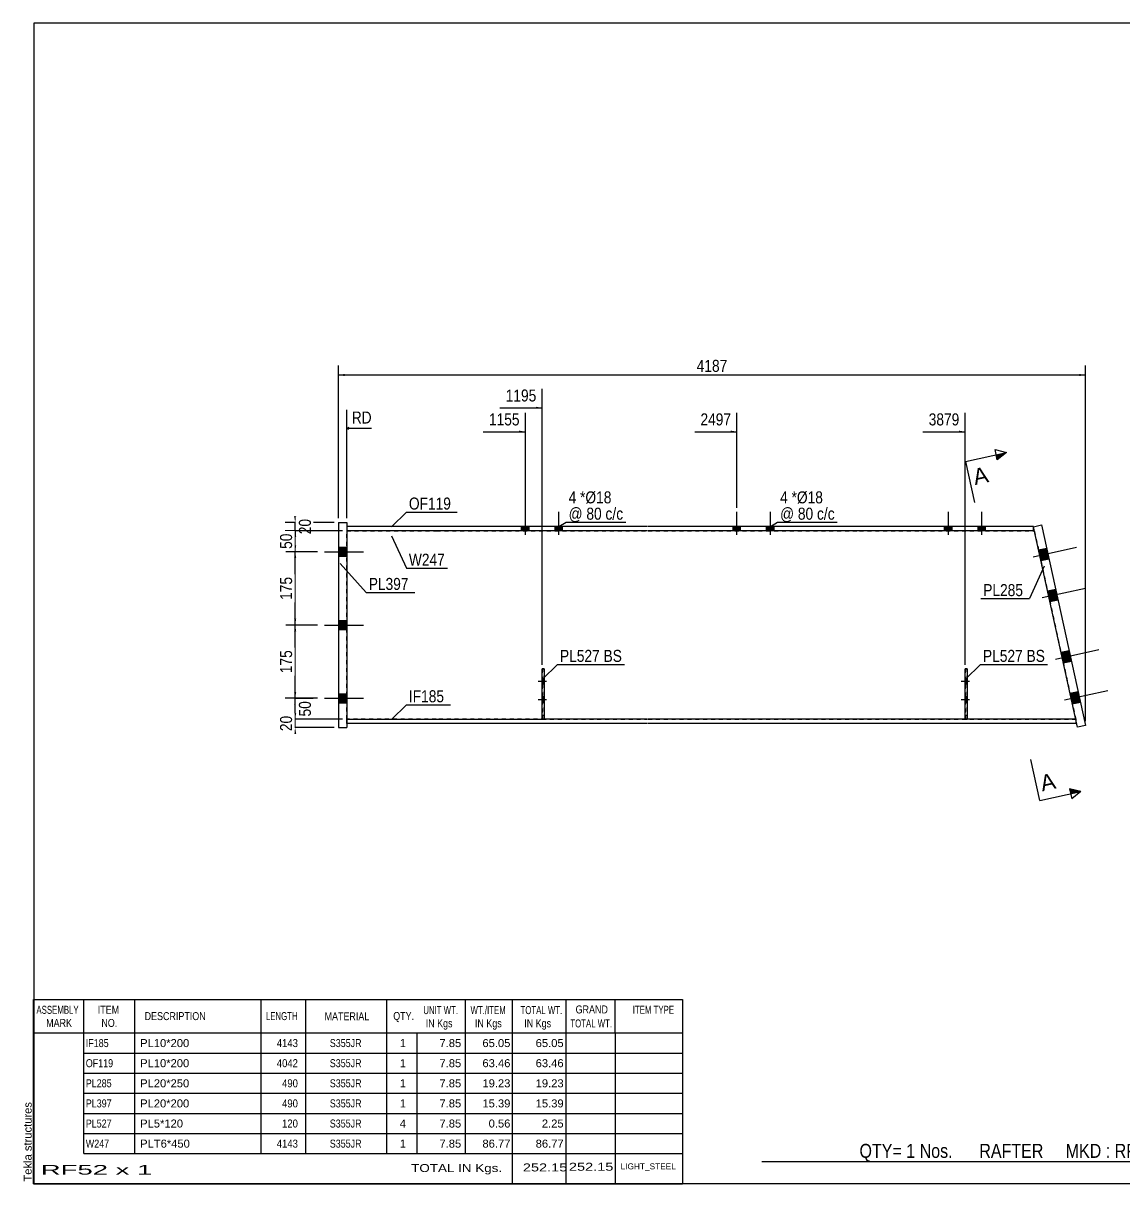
# Model space of a CAD drawing. Header units: millimetres. Extents: x 2 to 405, y 5 to 282.
# Drawn here: x 2.5 to 265.5, y 5 to 282 of the extents above; entities that cross this region are included whole.
import ezdxf

# ---------------------------------------------------------------- set-up
doc = ezdxf.new("R2010")
doc.units = ezdxf.units.MM
doc.linetypes.add('DXK_LINE_DOT1', pattern=[1.8814, 0.9407, -0.9407])
doc.linetypes.add('DXK_LINE_DOT2', pattern=[3.9198, 1.9599, -1.9599])
doc.styles.add('Arial', font='ARIAL.TTF', dxfattribs={"height": 0.2})
doc.styles.add('Arial Narrow', font='ARIALN.TTF', dxfattribs={"height": 0.2})

# ---------------------------------------------------------------- blocks, each defined once
blk = doc.blocks.new('Unknown-627311390-3094')
at = {"color": 5, "linetype": 'Continuous'}
for p, q in [((405, 282), (5, 282)), ((5, 282), (5, 5)), ((405, 5), (405, 282)), ((5, 5), (405, 5))]:
    blk.add_line(p, q, dxfattribs=at)
at = {"color": 174, "linetype": 'Continuous', "style": 'Arial'}
blk.add_text('Tekla structures', height=1.9102, rotation=90, dxfattribs=at).set_placement((4.5, 5.5))
blk = doc.blocks.new('Bolt-627311390-3480 - 2441')
at = {"linetype": 'Continuous'}
for points in [[(126.89, 124.27), (126.89, 125.67), (126.39, 125.67), (126.39, 124.27)], [(126.89, 119.85), (126.89, 121.25), (126.39, 121.25), (126.39, 119.85)]]:
    blk.add_hatch(color=3, dxfattribs=at).paths.add_polyline_path(points)
at = {"color": 3, "linetype": 'Continuous'}
for p, q in [((125.59, 124.97), (126.89, 124.97)), ((126.39, 125.67), (126.89, 125.67)), ((126.39, 124.27), (126.89, 124.27)), ((125.59, 120.55), (126.89, 120.55)), ((126.39, 121.25), (126.89, 121.25)), ((126.39, 119.85), (126.89, 119.85))]:
    blk.add_line(p, q, dxfattribs=at)
blk = doc.blocks.new('Part-627311390-2465 - 2441')
at = {"color": 7, "linetype": 'DXK_LINE_DOT1'}
for p, q in [((79.75, 115.85), (79.75, 160.85)), ((79.75, 160.85), (101.09, 160.85)), ((101.19, 160.85), (151.59, 160.85)), ((151.69, 160.85), (202.09, 160.85)), ((202.19, 160.85), (243.7, 160.85)), ((243.91, 160.85), (253.79, 115.85)), ((101.09, 115.85), (79.75, 115.85)), ((151.59, 115.85), (101.19, 115.85)), ((202.09, 115.85), (151.69, 115.85)), ((253.79, 115.85), (202.19, 115.85))]:
    blk.add_line(p, q, dxfattribs=at)
at = {"color": 2, "linetype": 'Continuous'}
blk.add_line((243.7, 160.85), (243.91, 160.85), dxfattribs=at)
blk = doc.blocks.new('Part-627311390-2457 - 2441')
at = {"color": 2, "linetype": 'Continuous'}
for p, q in [((79.75, 161.85), (79.75, 160.85)), ((101.09, 161.85), (79.75, 161.85)), ((101.09, 160.85), (79.75, 160.85)), ((151.59, 161.85), (101.19, 161.85)), ((151.59, 160.85), (101.19, 160.85)), ((202.09, 161.85), (151.69, 161.85)), ((202.09, 160.85), (151.69, 160.85)), ((243.7, 161.85), (202.19, 161.85)), ((243.7, 160.85), (202.19, 160.85)), ((243.7, 160.85), (243.7, 161.85))]:
    blk.add_line(p, q, dxfattribs=at)
blk = doc.blocks.new('Part-627311390-2458 - 2441')
at = {"color": 2, "linetype": 'Continuous'}
for p, q in [((79.75, 114.85), (79.75, 115.85)), ((79.75, 115.85), (101.09, 115.85)), ((101.09, 114.85), (79.75, 114.85)), ((101.19, 115.85), (126.39, 115.85)), ((151.59, 114.85), (101.19, 114.85)), ((151.59, 115.85), (126.89, 115.85)), ((202.09, 115.85), (151.69, 115.85)), ((202.09, 114.85), (151.69, 114.85)), ((227.39, 115.85), (202.19, 115.85)), ((253.79, 114.84), (202.19, 114.85)), ((253.79, 115.84), (227.89, 115.85)), ((253.79, 115.84), (253.79, 114.84))]:
    blk.add_line(p, q, dxfattribs=at)
at = {"color": 7, "linetype": 'DXK_LINE_DOT1'}
for p, q in [((126.39, 115.85), (151.59, 115.85)), ((151.69, 115.85), (202.09, 115.85)), ((202.19, 115.85), (253.79, 115.84))]:
    blk.add_line(p, q, dxfattribs=at)
blk = doc.blocks.new('Part-627311390-2459 - 2441')
at = {"color": 2, "linetype": 'Continuous'}
for p, q in [((243.7, 161.82), (245.65, 162.25)), ((254.2, 113.96), (243.7, 161.82)), ((245.65, 162.25), (256.15, 114.39)), ((256.15, 114.39), (254.2, 113.96))]:
    blk.add_line(p, q, dxfattribs=at)
blk = doc.blocks.new('Part-627311390-2462 - 2441')
at = {"color": 2, "linetype": 'Continuous'}
for p, q in [((77.75, 162.85), (79.75, 162.85)), ((77.75, 162.85), (77.75, 113.85)), ((79.75, 162.85), (79.75, 113.85)), ((77.75, 113.85), (79.75, 113.85))]:
    blk.add_line(p, q, dxfattribs=at)
blk = doc.blocks.new('Bolt-627311390-2469 - 2441')
at = {"linetype": 'Continuous'}
for points in [[(244.92, 156.26), (245.48, 153.72), (247.43, 154.15), (246.87, 156.68)], [(244.92, 156.26), (245.48, 153.72), (247.43, 154.15), (246.87, 156.68)], [(247.06, 146.49), (247.62, 143.95), (249.57, 144.38), (249.02, 146.92)], [(247.06, 146.49), (247.62, 143.95), (249.57, 144.38), (249.02, 146.92)], [(250.28, 131.84), (250.84, 129.3), (252.79, 129.73), (252.23, 132.27)], [(250.28, 131.84), (250.84, 129.3), (252.79, 129.73), (252.23, 132.27)], [(252.42, 122.07), (252.98, 119.53), (254.93, 119.96), (254.38, 122.5)], [(252.42, 122.07), (252.98, 119.53), (254.93, 119.96), (254.38, 122.5)]]:
    blk.add_hatch(color=3, dxfattribs=at).paths.add_polyline_path(points)
at = {"color": 3, "linetype": 'Continuous'}
for p, q in [((243.64, 154.65), (253.99, 156.92)), ((243.64, 154.65), (253.99, 156.92)), ((244.92, 156.26), (246.87, 156.68)), ((244.92, 156.26), (246.87, 156.68)), ((245.48, 153.72), (247.43, 154.15)), ((245.48, 153.72), (247.43, 154.15)), ((245.79, 144.88), (256.13, 147.15)), ((245.79, 144.88), (256.13, 147.15)), ((247.06, 146.49), (249.02, 146.92)), ((247.06, 146.49), (249.02, 146.92)), ((247.62, 143.95), (249.57, 144.38)), ((247.62, 143.95), (249.57, 144.38)), ((249, 130.23), (259.35, 132.5)), ((249, 130.23), (259.35, 132.5)), ((250.28, 131.84), (252.23, 132.27)), ((250.28, 131.84), (252.23, 132.27)), ((250.84, 129.3), (252.79, 129.73)), ((250.84, 129.3), (252.79, 129.73)), ((251.15, 120.46), (261.49, 122.73)), ((251.15, 120.46), (261.49, 122.73)), ((252.42, 122.07), (254.38, 122.5)), ((252.42, 122.07), (254.38, 122.5)), ((252.98, 119.53), (254.93, 119.96)), ((252.98, 119.53), (254.93, 119.96))]:
    blk.add_line(p, q, dxfattribs=at)
blk = doc.blocks.new('Bolt-627311390-2472 - 2441')
at = {"linetype": 'Continuous'}
for points in [[(77.75, 156.95), (77.75, 154.75), (79.75, 154.75), (79.75, 156.95)], [(77.75, 156.95), (77.75, 154.75), (79.75, 154.75), (79.75, 156.95)], [(77.75, 139.45), (77.75, 137.25), (79.75, 137.25), (79.75, 139.45)], [(77.75, 139.45), (77.75, 137.25), (79.75, 137.25), (79.75, 139.45)], [(77.75, 121.95), (77.75, 119.75), (79.75, 119.75), (79.75, 121.95)], [(77.75, 121.95), (77.75, 119.75), (79.75, 119.75), (79.75, 121.95)]]:
    blk.add_hatch(color=3, dxfattribs=at).paths.add_polyline_path(points)
at = {"color": 3, "linetype": 'Continuous'}
for p, q in [((74.41, 155.85), (83.75, 155.85)), ((74.41, 155.85), (83.75, 155.85)), ((77.75, 156.95), (79.75, 156.95)), ((77.75, 156.95), (79.75, 156.95)), ((77.75, 154.75), (79.75, 154.75)), ((77.75, 154.75), (79.75, 154.75)), ((77.75, 139.45), (79.75, 139.45)), ((77.75, 139.45), (79.75, 139.45)), ((74.41, 138.35), (83.75, 138.35)), ((74.41, 138.35), (83.75, 138.35)), ((77.75, 137.25), (79.75, 137.25)), ((77.75, 137.25), (79.75, 137.25)), ((77.75, 121.95), (79.75, 121.95)), ((77.75, 121.95), (79.75, 121.95)), ((74.41, 120.85), (83.75, 120.85)), ((74.41, 120.85), (83.75, 120.85)), ((77.75, 119.75), (79.75, 119.75)), ((77.75, 119.75), (79.75, 119.75))]:
    blk.add_line(p, q, dxfattribs=at)
blk = doc.blocks.new('Part-627311390-3475 - 2441')
at = {"color": 7, "linetype": 'DXK_LINE_DOT1'}
for p, q in [((126.39, 127.85), (126.39, 115.85)), ((126.89, 127.85), (126.39, 127.85)), ((126.89, 115.85), (126.89, 127.85)), ((126.39, 116.85), (126.89, 116.85)), ((126.39, 115.85), (126.89, 115.85))]:
    blk.add_line(p, q, dxfattribs=at)
blk = doc.blocks.new('Part-627311390-3476 - 2441')
at = {"color": 2, "linetype": 'Continuous'}
for p, q in [((126.39, 115.85), (126.39, 127.85)), ((126.39, 127.85), (126.89, 127.85)), ((126.89, 127.85), (126.89, 115.85)), ((126.89, 115.85), (126.39, 115.85))]:
    blk.add_line(p, q, dxfattribs=at)
blk = doc.blocks.new('Part-627311390-3477 - 2441')
at = {"color": 7, "linetype": 'DXK_LINE_DOT1'}
for p, q in [((227.39, 127.85), (227.39, 115.85)), ((227.89, 127.85), (227.39, 127.85)), ((227.89, 115.85), (227.89, 127.85)), ((227.39, 116.85), (227.89, 116.85)), ((227.39, 115.85), (227.89, 115.85))]:
    blk.add_line(p, q, dxfattribs=at)
blk = doc.blocks.new('Part-627311390-3478 - 2441')
at = {"color": 2, "linetype": 'Continuous'}
for p, q in [((227.39, 115.85), (227.39, 127.85)), ((227.39, 127.85), (227.89, 127.85)), ((227.89, 127.85), (227.89, 115.85)), ((227.89, 115.85), (227.39, 115.85))]:
    blk.add_line(p, q, dxfattribs=at)
blk = doc.blocks.new('Bolt-627311390-3479 - 2441')
at = {"color": 3, "linetype": 'DXK_LINE_DOT2'}
for p, q in [((125.44, 124.97), (128.74, 124.97)), ((126.39, 125.67), (126.89, 125.67)), ((126.39, 124.27), (126.89, 124.27)), ((125.44, 120.55), (128.74, 120.55)), ((126.39, 121.25), (126.89, 121.25)), ((126.39, 119.85), (126.89, 119.85))]:
    blk.add_line(p, q, dxfattribs=at)
blk = doc.blocks.new('Bolt-627311390-3481 - 2441')
at = {"color": 3, "linetype": 'DXK_LINE_DOT2'}
for p, q in [((226.44, 124.97), (229.74, 124.97)), ((227.39, 125.67), (227.89, 125.67)), ((227.39, 124.27), (227.89, 124.27)), ((226.44, 120.55), (229.74, 120.55)), ((227.39, 121.25), (227.89, 121.25)), ((227.39, 119.85), (227.89, 119.85))]:
    blk.add_line(p, q, dxfattribs=at)
blk = doc.blocks.new('Bolt-627311390-3482 - 2441')
at = {"linetype": 'Continuous'}
for points in [[(227.89, 124.27), (227.89, 125.67), (227.39, 125.67), (227.39, 124.27)], [(227.89, 119.85), (227.89, 121.25), (227.39, 121.25), (227.39, 119.85)]]:
    blk.add_hatch(color=3, dxfattribs=at).paths.add_polyline_path(points)
at = {"color": 3, "linetype": 'Continuous'}
for p, q in [((226.59, 124.97), (227.89, 124.97)), ((227.39, 125.67), (227.89, 125.67)), ((227.39, 124.27), (227.89, 124.27)), ((226.59, 120.55), (227.89, 120.55)), ((227.39, 121.25), (227.89, 121.25)), ((227.39, 119.85), (227.89, 119.85))]:
    blk.add_line(p, q, dxfattribs=at)
blk = doc.blocks.new('Bolt-627311390-4157 - 2441')
at = {"linetype": 'Continuous'}
for points in [[(121.49, 160.85), (123.29, 160.85), (123.29, 161.85), (121.49, 161.85)], [(121.49, 160.85), (123.29, 160.85), (123.29, 161.85), (121.49, 161.85)], [(129.49, 160.85), (131.29, 160.85), (131.29, 161.85), (129.49, 161.85)], [(129.49, 160.85), (131.29, 160.85), (131.29, 161.85), (129.49, 161.85)]]:
    blk.add_hatch(color=3, dxfattribs=at).paths.add_polyline_path(points)
at = {"color": 3, "linetype": 'Continuous'}
for p, q in [((122.39, 159.85), (122.39, 165.35)), ((122.39, 159.85), (122.39, 165.35)), ((130.39, 159.85), (130.39, 165.35)), ((130.39, 159.85), (130.39, 165.35)), ((121.49, 160.85), (121.49, 161.85)), ((121.49, 160.85), (121.49, 161.85)), ((123.29, 160.85), (123.29, 161.85)), ((123.29, 160.85), (123.29, 161.85)), ((129.49, 160.85), (129.49, 161.85)), ((129.49, 160.85), (129.49, 161.85)), ((131.29, 160.85), (131.29, 161.85)), ((131.29, 160.85), (131.29, 161.85))]:
    blk.add_line(p, q, dxfattribs=at)
blk = doc.blocks.new('Bolt-627311390-4158 - 2441')
at = {"linetype": 'Continuous'}
for points in [[(171.99, 160.85), (173.79, 160.85), (173.79, 161.85), (171.99, 161.85)], [(171.99, 160.85), (173.79, 160.85), (173.79, 161.85), (171.99, 161.85)], [(179.99, 160.85), (181.79, 160.85), (181.79, 161.85), (179.99, 161.85)], [(179.99, 160.85), (181.79, 160.85), (181.79, 161.85), (179.99, 161.85)]]:
    blk.add_hatch(color=3, dxfattribs=at).paths.add_polyline_path(points)
at = {"color": 3, "linetype": 'Continuous'}
for p, q in [((172.89, 159.85), (172.89, 165.35)), ((172.89, 159.85), (172.89, 165.35)), ((180.89, 159.85), (180.89, 165.35)), ((180.89, 159.85), (180.89, 165.35)), ((171.99, 160.85), (171.99, 161.85)), ((171.99, 160.85), (171.99, 161.85)), ((173.79, 160.85), (173.79, 161.85)), ((173.79, 160.85), (173.79, 161.85)), ((179.99, 160.85), (179.99, 161.85)), ((179.99, 160.85), (179.99, 161.85)), ((181.79, 160.85), (181.79, 161.85)), ((181.79, 160.85), (181.79, 161.85))]:
    blk.add_line(p, q, dxfattribs=at)
blk = doc.blocks.new('Bolt-627311390-4159 - 2441')
at = {"linetype": 'Continuous'}
for points in [[(222.49, 160.85), (224.29, 160.85), (224.29, 161.85), (222.49, 161.85)], [(222.49, 160.85), (224.29, 160.85), (224.29, 161.85), (222.49, 161.85)], [(230.49, 160.85), (232.29, 160.85), (232.29, 161.85), (230.49, 161.85)], [(230.49, 160.85), (232.29, 160.85), (232.29, 161.85), (230.49, 161.85)]]:
    blk.add_hatch(color=3, dxfattribs=at).paths.add_polyline_path(points)
at = {"color": 3, "linetype": 'Continuous'}
for p, q in [((223.39, 159.85), (223.39, 165.35)), ((223.39, 159.85), (223.39, 165.35)), ((231.39, 159.85), (231.39, 165.35)), ((231.39, 159.85), (231.39, 165.35)), ((222.49, 160.85), (222.49, 161.85)), ((222.49, 160.85), (222.49, 161.85)), ((224.29, 160.85), (224.29, 161.85)), ((224.29, 160.85), (224.29, 161.85)), ((230.49, 160.85), (230.49, 161.85)), ((230.49, 160.85), (230.49, 161.85)), ((232.29, 160.85), (232.29, 161.85)), ((232.29, 160.85), (232.29, 161.85))]:
    blk.add_line(p, q, dxfattribs=at)
blk = doc.blocks.new('StraightDimension-627311390-5187 - 2441')
at = {"linetype": 'Continuous'}
blk.add_hatch(color=7, dxfattribs=at).paths.add_polyline_path([(225.89, 184.75), (227.39, 184.5), (225.89, 184.25)])
at = {"color": 7, "linetype": 'Continuous'}
for p, q in [((227.39, 128.85), (227.39, 189)), ((217.33, 184.5), (227.39, 184.5))]:
    blk.add_line(p, q, dxfattribs=at)
at = {"color": 0}
blk.add_wipeout([(226.62, 185.4), (226.62, 189.6), (218.1, 189.6), (218.1, 185.4)], dxfattribs=at)
at = {"color": 3, "style": 'Arial Narrow'}
blk.add_text('3879', height=2.863, dxfattribs=at).set_placement((218.7, 186))
blk = doc.blocks.new('StraightDimension-627311390-3428 - 2441')
at = {"linetype": 'Continuous'}
for points in [[(67.68, 164.35), (67.43, 162.85), (67.18, 164.35)], [(67.18, 159.35), (67.43, 160.85), (67.68, 159.35)]]:
    blk.add_hatch(color=7, dxfattribs=at).paths.add_polyline_path(points)
at = {"color": 7, "linetype": 'Continuous'}
for p, q in [((76.75, 162.85), (65.03, 162.85)), ((78.75, 160.85), (65.03, 160.85)), ((67.43, 160.85), (67.43, 162.85))]:
    blk.add_line(p, q, dxfattribs=at)
at = {"color": 0}
blk.add_wipeout([(71.78, 164.27), (67.58, 164.27), (67.58, 159.42), (71.78, 159.42)], dxfattribs=at)
at = {"color": 3, "style": 'Arial Narrow'}
blk.add_text('20', height=2.863, rotation=90.0002, dxfattribs=at).set_placement((71.18, 160.02))
blk = doc.blocks.new('StraightDimension-627311390-3429 - 2441')
at = {"linetype": 'Continuous'}
for points in [[(67.18, 159.35), (67.43, 160.85), (67.68, 159.35)], [(67.68, 157.35), (67.43, 155.85), (67.18, 157.35)]]:
    blk.add_hatch(color=7, dxfattribs=at).paths.add_polyline_path(points)
at = {"color": 7, "linetype": 'Continuous'}
for p, q in [((78.75, 160.85), (65.18, 160.85)), ((67.43, 155.85), (67.43, 160.85)), ((72.75, 155.85), (65.18, 155.85))]:
    blk.add_line(p, q, dxfattribs=at)
at = {"color": 0}
blk.add_wipeout([(67.28, 160.77), (63.08, 160.77), (63.08, 155.92), (67.28, 155.92)], dxfattribs=at)
at = {"color": 3, "style": 'Arial Narrow'}
blk.add_text('50', height=2.863, rotation=90.0002, dxfattribs=at).set_placement((66.68, 156.52))
blk = doc.blocks.new('StraightDimension-627311390-3432 - 2441')
at = {"linetype": 'Continuous'}
for points in [[(67.18, 119.35), (67.43, 120.85), (67.68, 119.35)], [(67.68, 117.35), (67.43, 115.85), (67.18, 117.35)]]:
    blk.add_hatch(color=7, dxfattribs=at).paths.add_polyline_path(points)
at = {"color": 7, "linetype": 'Continuous'}
for p, q in [((72.75, 120.85), (65.03, 120.85)), ((67.43, 115.85), (67.43, 120.85)), ((78.75, 115.85), (65.03, 115.85))]:
    blk.add_line(p, q, dxfattribs=at)
at = {"color": 0}
blk.add_wipeout([(71.78, 120.77), (67.58, 120.77), (67.58, 115.92), (71.78, 115.92)], dxfattribs=at)
at = {"color": 3, "style": 'Arial Narrow'}
blk.add_text('50', height=2.863, rotation=90.0002, dxfattribs=at).set_placement((71.18, 116.52))
blk = doc.blocks.new('StraightDimension-627311390-3433 - 2441')
at = {"linetype": 'Continuous'}
for points in [[(67.68, 117.35), (67.43, 115.85), (67.18, 117.35)], [(67.18, 112.35), (67.43, 113.85), (67.68, 112.35)]]:
    blk.add_hatch(color=7, dxfattribs=at).paths.add_polyline_path(points)
at = {"color": 7, "linetype": 'Continuous'}
for p, q in [((78.75, 115.85), (65.18, 115.85)), ((76.75, 113.85), (65.18, 113.85)), ((67.43, 113.85), (67.43, 115.85))]:
    blk.add_line(p, q, dxfattribs=at)
at = {"color": 0}
blk.add_wipeout([(67.28, 117.27), (63.08, 117.27), (63.08, 112.42), (67.28, 112.42)], dxfattribs=at)
at = {"color": 3, "style": 'Arial Narrow'}
blk.add_text('20', height=2.863, rotation=90.0002, dxfattribs=at).set_placement((66.68, 113.02))
blk = doc.blocks.new('StraightDimension-627311390-3630 - 2441')
at = {"linetype": 'Continuous'}
for points in [[(67.18, 136.85), (67.43, 138.35), (67.68, 136.85)], [(67.68, 122.35), (67.43, 120.85), (67.18, 122.35)]]:
    blk.add_hatch(color=7, dxfattribs=at).paths.add_polyline_path(points)
at = {"color": 7, "linetype": 'Continuous'}
for p, q in [((72.75, 138.35), (65.18, 138.35)), ((67.43, 120.85), (67.43, 138.35)), ((72.75, 120.85), (65.18, 120.85))]:
    blk.add_line(p, q, dxfattribs=at)
at = {"color": 0}
blk.add_wipeout([(67.28, 132.94), (63.08, 132.94), (63.08, 126.25), (67.28, 126.25)], dxfattribs=at)
at = {"color": 3, "style": 'Arial Narrow'}
blk.add_text('175', height=2.863, rotation=90.0002, dxfattribs=at).set_placement((66.68, 126.85))
blk = doc.blocks.new('StraightDimension-627311390-3632 - 2441')
at = {"linetype": 'Continuous'}
for points in [[(67.18, 154.35), (67.43, 155.85), (67.68, 154.35)], [(67.68, 139.85), (67.43, 138.35), (67.18, 139.85)]]:
    blk.add_hatch(color=7, dxfattribs=at).paths.add_polyline_path(points)
at = {"color": 7, "linetype": 'Continuous'}
for p, q in [((72.75, 155.85), (65.18, 155.85)), ((67.43, 138.35), (67.43, 155.85)), ((72.75, 138.35), (65.18, 138.35))]:
    blk.add_line(p, q, dxfattribs=at)
at = {"color": 0}
blk.add_wipeout([(67.28, 150.44), (63.08, 150.44), (63.08, 143.75), (67.28, 143.75)], dxfattribs=at)
at = {"color": 3, "style": 'Arial Narrow'}
blk.add_text('175', height=2.863, rotation=90.0002, dxfattribs=at).set_placement((66.68, 144.35))
blk = doc.blocks.new('StraightDimension-627311390-4761 - 2441')
at = {"linetype": 'Continuous'}
for points in [[(79.25, 197.78), (77.75, 198.03), (79.25, 198.28)], [(254.65, 198.28), (256.15, 198.03), (254.65, 197.78)]]:
    blk.add_hatch(color=7, dxfattribs=at).paths.add_polyline_path(points)
at = {"color": 7, "linetype": 'Continuous'}
for p, q in [((77.75, 163.85), (77.75, 200.28)), ((256.15, 115.39), (256.15, 200.28)), ((77.75, 198.03), (256.15, 198.03))]:
    blk.add_line(p, q, dxfattribs=at)
at = {"color": 0}
blk.add_wipeout([(171.21, 198.18), (171.21, 202.38), (162.7, 202.38), (162.7, 198.18)], dxfattribs=at)
at = {"color": 3, "style": 'Arial Narrow'}
blk.add_text('4187', height=2.863, dxfattribs=at).set_placement((163.3, 198.78))
blk = doc.blocks.new('StraightDimension-627311390-5188 - 2441')
at = {"linetype": 'Continuous'}
blk.add_hatch(color=7, dxfattribs=at).paths.add_polyline_path([(171.39, 184.75), (172.89, 184.5), (171.39, 184.25)])
at = {"color": 7, "linetype": 'Continuous'}
for p, q in [((172.89, 166.35), (172.89, 189)), ((162.83, 184.5), (172.89, 184.5))]:
    blk.add_line(p, q, dxfattribs=at)
at = {"color": 0}
blk.add_wipeout([(172.12, 185.4), (172.12, 189.6), (163.6, 189.6), (163.6, 185.4)], dxfattribs=at)
at = {"color": 3, "style": 'Arial Narrow'}
blk.add_text('2497', height=2.863, dxfattribs=at).set_placement((164.2, 186))
blk = doc.blocks.new('StraightDimension-627311390-5189 - 2441')
at = {"linetype": 'Continuous'}
blk.add_hatch(color=7, dxfattribs=at).paths.add_polyline_path([(124.89, 190.45), (126.39, 190.2), (124.89, 189.95)])
at = {"color": 7, "linetype": 'Continuous'}
for p, q in [((126.39, 128.85), (126.39, 194.7)), ((116.33, 190.2), (126.39, 190.2))]:
    blk.add_line(p, q, dxfattribs=at)
at = {"color": 0}
blk.add_wipeout([(125.62, 191.1), (125.62, 195.3), (117.1, 195.3), (117.1, 191.1)], dxfattribs=at)
at = {"color": 3, "style": 'Arial Narrow'}
blk.add_text('1195', height=2.863, dxfattribs=at).set_placement((117.7, 191.7))
blk = doc.blocks.new('StraightDimension-627311390-5190 - 2441')
at = {"linetype": 'Continuous'}
blk.add_hatch(color=7, dxfattribs=at).paths.add_polyline_path([(120.89, 184.75), (122.39, 184.5), (120.89, 184.25)])
at = {"color": 7, "linetype": 'Continuous'}
for p, q in [((122.39, 165.14), (122.39, 189)), ((112.33, 184.5), (122.39, 184.5))]:
    blk.add_line(p, q, dxfattribs=at)
at = {"color": 0, "linetype": 'Continuous'}
blk.add_wipeout([(86.28, 185.85), (86.28, 190.05), (80.34, 190.05), (80.34, 185.85)], dxfattribs=at)
at = {"color": 7, "linetype": 'Continuous'}
for p, q in [((79.75, 163.85), (79.75, 189.75)), ((80.25, 185.5), (79.75, 185.25)), ((80.25, 185), (79.75, 185.25)), ((85.68, 185.25), (79.75, 185.25))]:
    blk.add_line(p, q, dxfattribs=at)
at = {"color": 3, "linetype": 'Continuous', "style": 'Arial Narrow'}
blk.add_text('RD', height=2.863, dxfattribs=at).set_placement((80.94, 186.45))
at = {"color": 0}
blk.add_wipeout([(121.62, 185.4), (121.62, 189.6), (113.1, 189.6), (113.1, 185.4)], dxfattribs=at)
at = {"color": 3, "style": 'Arial Narrow'}
blk.add_text('1155', height=2.863, dxfattribs=at).set_placement((113.7, 186))
blk = doc.blocks.new('CBS_BOM-627311390-5254')
at = {"color": 7, "linetype": 'Continuous'}
for p, q in [((4.97, 40.97), (4.97, 48.97)), ((4.97, 48.97), (159.89, 48.97)), ((16.97, 40.97), (16.97, 48.97)), ((29.16, 40.97), (29.16, 48.97)), ((59.32, 40.97), (59.32, 48.97)), ((70, 40.97), (70, 48.97)), ((89.32, 40.97), (89.32, 48.97)), ((108.12, 40.97), (108.12, 48.97)), ((119.33, 40.97), (119.33, 48.97)), ((132.12, 40.97), (132.12, 48.97)), ((143.87, 40.97), (143.87, 48.97)), ((159.89, 48.96), (159.89, 40.98)), ((4.97, 40.97), (159.89, 40.97)), ((4.97, 36.17), (4.97, 40.97)), ((16.97, 36.17), (16.97, 40.97)), ((29.16, 36.17), (29.16, 40.97)), ((59.32, 36.17), (59.32, 40.97)), ((70, 36.17), (70, 40.97)), ((89.32, 36.17), (89.32, 40.97)), ((96.58, 36.17), (96.58, 40.97)), ((108.12, 36.17), (108.12, 40.97)), ((119.33, 36.17), (119.33, 40.97)), ((132.12, 36.17), (132.12, 40.97)), ((143.89, 36.17), (143.89, 40.97)), ((159.89, 40.96), (159.89, 36.17)), ((4.97, 31.37), (4.97, 36.17)), ((16.97, 36.17), (159.89, 36.17)), ((16.97, 31.37), (16.97, 36.17)), ((29.16, 31.37), (29.16, 36.17)), ((59.32, 31.37), (59.32, 36.17)), ((70, 31.37), (70, 36.17)), ((89.32, 31.37), (89.32, 36.17)), ((96.58, 31.37), (96.58, 36.17)), ((108.12, 31.37), (108.12, 36.17)), ((119.33, 31.37), (119.33, 36.17)), ((132.12, 31.37), (132.12, 36.17)), ((143.89, 31.37), (143.89, 36.17)), ((159.89, 36.16), (159.89, 31.37)), ((4.97, 26.57), (4.97, 31.37)), ((16.97, 31.37), (159.89, 31.37)), ((16.97, 26.57), (16.97, 31.37)), ((29.16, 26.57), (29.16, 31.37)), ((59.32, 26.57), (59.32, 31.37)), ((70, 26.57), (70, 31.37)), ((89.32, 26.57), (89.32, 31.37)), ((96.58, 26.57), (96.58, 31.37)), ((108.12, 26.57), (108.12, 31.37)), ((119.33, 26.57), (119.33, 31.37)), ((132.12, 26.57), (132.12, 31.37)), ((143.89, 26.57), (143.89, 31.37)), ((159.89, 31.36), (159.89, 26.57)), ((4.97, 21.77), (4.97, 26.57)), ((16.97, 26.57), (159.89, 26.57)), ((16.97, 21.77), (16.97, 26.57)), ((29.16, 21.77), (29.16, 26.57)), ((59.32, 21.77), (59.32, 26.57)), ((70, 21.77), (70, 26.57)), ((89.32, 21.77), (89.32, 26.57)), ((96.58, 21.77), (96.58, 26.57)), ((108.12, 21.77), (108.12, 26.57)), ((119.33, 21.77), (119.33, 26.57)), ((132.12, 21.77), (132.12, 26.57)), ((143.89, 21.77), (143.89, 26.57)), ((159.89, 26.56), (159.89, 21.77)), ((4.97, 16.97), (4.97, 21.77)), ((16.97, 21.77), (159.89, 21.77)), ((16.97, 16.97), (16.97, 21.77)), ((29.16, 16.97), (29.16, 21.77)), ((59.32, 16.97), (59.32, 21.77)), ((70, 16.97), (70, 21.77)), ((89.32, 16.97), (89.32, 21.77)), ((96.58, 16.97), (96.58, 21.77)), ((108.12, 16.97), (108.12, 21.77)), ((119.33, 16.97), (119.33, 21.77)), ((132.12, 16.97), (132.12, 21.77)), ((143.89, 16.97), (143.89, 21.77)), ((159.89, 21.76), (159.89, 16.97)), ((4.97, 12.17), (4.97, 16.97)), ((16.97, 16.97), (159.89, 16.97)), ((16.97, 12.17), (16.97, 16.97)), ((29.16, 12.17), (29.16, 16.97)), ((59.32, 12.17), (59.32, 16.97)), ((70, 12.17), (70, 16.97)), ((89.32, 12.17), (89.32, 16.97)), ((96.58, 12.17), (96.58, 16.97)), ((108.12, 12.17), (108.12, 16.97)), ((119.33, 12.17), (119.33, 16.97)), ((132.12, 12.17), (132.12, 16.97)), ((143.89, 12.17), (143.89, 16.97)), ((159.89, 16.96), (159.89, 12.17)), ((4.97, 4.97), (4.97, 12.15)), ((16.97, 12.17), (159.89, 12.17)), ((119.33, 4.97), (119.33, 12.15)), ((132.12, 4.97), (132.12, 12.15)), ((143.93, 4.97), (143.93, 12.15)), ((159.89, 12.17), (159.89, 4.97)), ((4.97, 4.97), (159.89, 4.97))]:
    blk.add_line(p, q, dxfattribs=at)
at = {"color": 3, "linetype": 'Continuous', "style": 'Arial'}
for s, height, width, p in [('ASSEMBLY', 1.91, 0.7, (5.65, 45.54)), ('ITEM', 1.91, 0.8, (20.3, 45.54)), ('UNIT WT.', 1.91, 0.7, (98.01, 45.47)), ('WT./ITEM', 1.91, 0.7, (109.3, 45.47)), ('TOTAL WT.', 1.91, 0.7, (121.24, 45.47)), ('GRAND', 1.91, 0.8, (134.39, 45.63)), ('ITEM TYPE', 1.91, 0.7, (148.03, 45.55)), ('NO.', 1.91, 0.8, (21.15, 42.41)), ('DESCRIPTION', 1.9102, 0.8, (31.48, 44.04)), ('LENGTH', 1.91, 0.7, (60.43, 44.04)), ('MATERIAL', 1.91, 0.8, (74.45, 43.99)), ('QTY.', 1.91, 0.8, (90.84, 44.07)), ('MARK', 1.91, 0.8, (7.97, 42.41)), ('IN Kgs', 1.91, 0.8, (98.59, 42.33)), ('IN Kgs', 1.91, 0.8, (110.34, 42.33)), ('IN Kgs', 1.91, 0.8, (122.13, 42.33)), ('TOTAL WT.', 1.91, 0.7, (133.13, 42.29))]:
    blk.add_text(s, height=height, dxfattribs=dict(at, width=width)).set_placement(p)
at = {"color": 7, "linetype": 'Continuous', "style": 'Arial'}
for s, width, p in [('IF185', 0.8, (17.43, 37.6)), ('4143', 0.85, (63.04, 37.6)), ('S355JR', 0.8, (75.69, 37.6)), ('OF119', 0.8, (17.43, 32.8)), ('4042', 0.85, (63.04, 32.8)), ('S355JR', 0.8, (75.69, 32.8)), ('PL285', 0.8, (17.43, 28)), ('490', 0.85, (64.3, 28)), ('S355JR', 0.8, (75.69, 28)), ('PL397', 0.8, (17.43, 23.2)), ('490', 0.85, (64.3, 23.2)), ('S355JR', 0.8, (75.69, 23.2)), ('PL527', 0.8, (17.43, 18.4)), ('120', 0.85, (64.3, 18.4)), ('S355JR', 0.8, (75.69, 18.4)), ('W247', 0.8, (17.43, 13.6)), ('4143', 0.85, (63.04, 13.6)), ('S355JR', 0.8, (75.69, 13.6))]:
    blk.add_text(s, height=1.91, dxfattribs=dict(at, width=width)).set_placement(p)
for s, p in [('PL10*200', (30.41, 37.6)), ('1', (92.41, 37.6)), ('7.85', (101.88, 37.6)), ('65.05', (112.14, 37.6)), ('65.05', (124.85, 37.6)), ('PL10*200', (30.41, 32.8)), ('1', (92.41, 32.8)), ('7.85', (101.88, 32.8)), ('63.46', (112.14, 32.8)), ('63.46', (124.85, 32.8)), ('PL20*250', (30.41, 28)), ('1', (92.41, 28)), ('7.85', (101.88, 28)), ('19.23', (112.14, 28)), ('19.23', (124.85, 28)), ('PL20*200', (30.41, 23.2)), ('1', (92.41, 23.2)), ('7.85', (101.88, 23.2)), ('15.39', (112.14, 23.2)), ('15.39', (124.85, 23.2)), ('PL5*120', (30.41, 18.4)), ('4', (92.41, 18.4)), ('7.85', (101.88, 18.4)), ('0.56', (113.62, 18.4)), ('2.25', (126.33, 18.4)), ('PLT6*450', (30.41, 13.6)), ('1', (92.41, 13.6)), ('7.85', (101.88, 13.6)), ('86.77', (112.14, 13.6)), ('86.77', (124.85, 13.6))]:
    blk.add_text(s, height=1.91, dxfattribs=at).set_placement(p)
at = {"color": 6, "linetype": 'Continuous', "style": 'Arial'}
for s, height, width, p in [('RF52 x 1', 2.292, 2.05, (6.69, 7.16)), ('TOTAL IN Kgs.', 1.9102, 1.2, (95.13, 7.77)), ('252.15', 1.91, 1.3, (121.79, 7.92)), ('252.15', 1.91, 1.3, (132.79, 8.08))]:
    blk.add_text(s, height=height, dxfattribs=dict(at, width=width)).set_placement(p)
blk.add_text('LIGHT_STEEL', height=1.4135, dxfattribs=at).set_placement((145.14, 8.42))
blk = doc.blocks.new('CBS_CALLOFF-627311390-5255')
at = {"color": 7, "linetype": 'Continuous'}
blk.add_line((178.88, 10.27), (295.11, 10.25), dxfattribs=at)
at = {"color": 3, "linetype": 'Continuous', "style": 'Arial Narrow'}
blk.add_text('QTY= 1 Nos.      RAFTER     MKD : RF52', height=3.3405, dxfattribs=at).set_placement((202.17, 11.16))
blk = doc.blocks.new('Mark-627311390-2662 - 2441')
at = {"color": 0}
blk.add_wipeout([(94.51, 146.72), (94.51, 149.72), (85, 149.72), (85, 146.72)], dxfattribs=at)
blk.add_wipeout([(94.51, 146.72), (94.51, 149.72), (85, 149.72), (85, 146.72)], dxfattribs=at)
at = {"color": 7, "linetype": 'Continuous'}
for p, q in [((78.18, 153.02), (84.4, 146.12)), ((84.4, 146.12), (96.01, 146.12))]:
    blk.add_line(p, q, dxfattribs=at)
at = {"color": 3, "style": 'Arial Narrow'}
blk.add_text('PL397', height=2.863, dxfattribs=at).set_placement((85, 146.72))
blk = doc.blocks.new('Mark-627311390-4164 - 2441')
at = {"color": 0}
blk.add_wipeout([(185.05, 167.39), (185.05, 170.39), (183.22, 170.39), (183.22, 167.39)], dxfattribs=at)
blk.add_wipeout([(185.05, 167.39), (185.05, 170.39), (183.22, 170.39), (183.22, 167.39)], dxfattribs=at)
blk.add_wipeout([(187.23, 167.39), (187.23, 170.39), (185.95, 170.39), (185.95, 167.39)], dxfattribs=at)
blk.add_wipeout([(187.23, 167.39), (187.23, 170.39), (185.95, 170.39), (185.95, 167.39)], dxfattribs=at)
blk.add_wipeout([(193.44, 167.39), (193.44, 170.39), (187.23, 170.39), (187.23, 167.39)], dxfattribs=at)
blk.add_wipeout([(193.44, 167.39), (193.44, 170.39), (187.23, 170.39), (187.23, 167.39)], dxfattribs=at)
at = {"color": 3, "style": 'Arial Narrow'}
blk.add_text('*', height=2.86, dxfattribs=at).set_placement((185.95, 167.39))
at = {"color": 0}
blk.add_wipeout([(196.24, 163.49), (196.24, 166.49), (183.22, 166.49), (183.22, 163.49)], dxfattribs=at)
blk.add_wipeout([(196.24, 163.49), (196.24, 166.49), (183.22, 166.49), (183.22, 163.49)], dxfattribs=at)
at = {"color": 7, "linetype": 'Continuous'}
for p, q in [((180.89, 161.89), (182.62, 162.89)), ((182.62, 162.89), (196.84, 162.89))]:
    blk.add_line(p, q, dxfattribs=at)
at = {"color": 3, "style": 'Arial Narrow'}
for s, height, p in [('4', 2.86, (183.22, 167.39)), ('Ø18', 2.863, (187.23, 167.39)), ('@ 80 c/', 2.863, (183.22, 163.49)), ('c', 2.86, (194.6, 163.49))]:
    blk.add_text(s, height=height, dxfattribs=at).set_placement(p)
blk = doc.blocks.new('SectionMark-627311390-2502 - 2441')
at = {"linetype": 'Continuous'}
for points in [[(235.08, 177.77), (234.81, 178.99), (237.25, 179.53)], [(252.57, 98.06), (252.31, 99.28), (255.02, 98.59)]]:
    blk.add_hatch(color=30, dxfattribs=at).paths.add_polyline_path(points)
at = {"color": 30, "linetype": 'Continuous'}
for p, q in [((234.54, 180.21), (237.25, 179.53)), ((237.25, 179.53), (235.08, 177.77)), ((255.02, 98.59), (252.31, 99.28)), ((252.31, 99.28), (252.84, 96.84)), ((255.02, 98.59), (252.84, 96.84))]:
    blk.add_line(p, q, dxfattribs=at)
at = {"color": 0, "linetype": 'Continuous'}
for points in [[(233.22, 172.5), (232.36, 176.41), (228.89, 175.64), (229.75, 171.74)], [(249.27, 99.38), (248.41, 103.29), (244.94, 102.52), (245.8, 98.62)]]:
    blk.add_wipeout(points, dxfattribs=at)
at = {"color": 30, "linetype": 'Continuous'}
for p, q in [((235.08, 177.77), (234.54, 180.21)), ((227.48, 177.38), (237.25, 179.53)), ((227.48, 177.38), (229.63, 167.62)), ((245.25, 96.45), (243.1, 106.22)), ((245.25, 96.45), (255.02, 98.59))]:
    blk.add_line(p, q, dxfattribs=at)
at = {"color": 96, "linetype": 'Continuous', "style": 'Arial'}
for p in [(229.75, 171.74), (245.8, 98.62)]:
    blk.add_text('A', height=3.82, rotation=12.3816, dxfattribs=at).set_placement(p)
blk = doc.blocks.new('Mark-627311390-2653 - 2441')
at = {"color": 0}
blk.add_wipeout([(104.63, 165.91), (104.63, 168.91), (94.58, 168.91), (94.58, 165.91)], dxfattribs=at)
blk.add_wipeout([(104.63, 165.91), (104.63, 168.91), (94.58, 168.91), (94.58, 165.91)], dxfattribs=at)
at = {"color": 7, "linetype": 'Continuous'}
for p, q in [((90.44, 161.77), (93.98, 165.31)), ((93.98, 165.31), (106.13, 165.31))]:
    blk.add_line(p, q, dxfattribs=at)
at = {"color": 3, "style": 'Arial Narrow'}
blk.add_text('OF119', height=2.863, dxfattribs=at).set_placement((94.58, 165.91))
blk = doc.blocks.new('Mark-627311390-2656 - 2441')
at = {"color": 0}
blk.add_wipeout([(102.99, 119.91), (102.99, 122.91), (94.58, 122.91), (94.58, 119.91)], dxfattribs=at)
blk.add_wipeout([(102.99, 119.91), (102.99, 122.91), (94.58, 122.91), (94.58, 119.91)], dxfattribs=at)
at = {"color": 7, "linetype": 'Continuous'}
for p, q in [((90.44, 115.77), (93.98, 119.31)), ((93.98, 119.31), (104.49, 119.31))]:
    blk.add_line(p, q, dxfattribs=at)
at = {"color": 3, "style": 'Arial Narrow'}
blk.add_text('IF185', height=2.863, dxfattribs=at).set_placement((94.58, 119.91))
blk = doc.blocks.new('Mark-627311390-2659 - 2441')
at = {"color": 7, "linetype": 'Continuous'}
blk.add_line((246.26, 152.39), (242.73, 144.65), dxfattribs=at)
at = {"color": 0}
blk.add_wipeout([(241.23, 145.25), (241.23, 148.25), (231.72, 148.25), (231.72, 145.25)], dxfattribs=at)
blk.add_wipeout([(241.23, 145.25), (241.23, 148.25), (231.72, 148.25), (231.72, 145.25)], dxfattribs=at)
at = {"color": 7, "linetype": 'Continuous'}
blk.add_line((231.12, 144.65), (242.73, 144.65), dxfattribs=at)
at = {"color": 3, "style": 'Arial Narrow'}
blk.add_text('PL285', height=2.863, dxfattribs=at).set_placement((231.72, 145.25))
blk = doc.blocks.new('Mark-627311390-2665 - 2441')
at = {"color": 0}
blk.add_wipeout([(103.17, 152.51), (103.17, 155.51), (94.58, 155.51), (94.58, 152.51)], dxfattribs=at)
blk.add_wipeout([(103.17, 152.51), (103.17, 155.51), (94.58, 155.51), (94.58, 152.51)], dxfattribs=at)
at = {"color": 7, "linetype": 'Continuous'}
for p, q in [((90.44, 159.64), (93.98, 151.91)), ((93.98, 151.91), (103.77, 151.91))]:
    blk.add_line(p, q, dxfattribs=at)
at = {"color": 3, "style": 'Arial Narrow'}
blk.add_text('W247', height=2.863, dxfattribs=at).set_placement((94.58, 152.51))
blk = doc.blocks.new('MarkSet-627311390-3500 - 2441')
at = {"color": 0}
blk.add_wipeout([(241.16, 129.55), (241.16, 132.55), (231.66, 132.55), (231.66, 129.55)], dxfattribs=at)
blk.add_wipeout([(241.16, 129.55), (241.16, 132.55), (231.66, 132.55), (231.66, 129.55)], dxfattribs=at)
at = {"color": 7, "linetype": 'Continuous'}
blk.add_line((227.52, 125.42), (231.06, 128.95), dxfattribs=at)
at = {"color": 0}
blk.add_wipeout([(246.44, 129.55), (246.44, 132.55), (242.06, 132.55), (242.06, 129.55)], dxfattribs=at)
blk.add_wipeout([(246.44, 129.55), (246.44, 132.55), (242.06, 132.55), (242.06, 129.55)], dxfattribs=at)
at = {"color": 7, "linetype": 'Continuous'}
blk.add_line((231.06, 128.95), (247.04, 128.95), dxfattribs=at)
at = {"color": 3, "style": 'Arial Narrow'}
for s, p in [('PL527', (231.66, 129.55)), ('BS', (242.06, 129.55))]:
    blk.add_text(s, height=2.863, dxfattribs=at).set_placement(p)
blk = doc.blocks.new('MarkSet-627311390-3511 - 2441')
at = {"color": 0}
blk.add_wipeout([(140.16, 129.55), (140.16, 132.55), (130.66, 132.55), (130.66, 129.55)], dxfattribs=at)
blk.add_wipeout([(140.16, 129.55), (140.16, 132.55), (130.66, 132.55), (130.66, 129.55)], dxfattribs=at)
at = {"color": 7, "linetype": 'Continuous'}
blk.add_line((126.52, 125.42), (130.06, 128.95), dxfattribs=at)
at = {"color": 0}
blk.add_wipeout([(145.44, 129.55), (145.44, 132.55), (141.06, 132.55), (141.06, 129.55)], dxfattribs=at)
blk.add_wipeout([(145.44, 129.55), (145.44, 132.55), (141.06, 132.55), (141.06, 129.55)], dxfattribs=at)
at = {"color": 7, "linetype": 'Continuous'}
blk.add_line((130.06, 128.95), (146.04, 128.95), dxfattribs=at)
at = {"color": 3, "style": 'Arial Narrow'}
for s, p in [('PL527', (130.66, 129.55)), ('BS', (141.06, 129.55))]:
    blk.add_text(s, height=2.863, dxfattribs=at).set_placement(p)
blk = doc.blocks.new('Mark-627311390-4163 - 2441')
at = {"color": 0}
blk.add_wipeout([(134.55, 167.39), (134.55, 170.39), (132.72, 170.39), (132.72, 167.39)], dxfattribs=at)
blk.add_wipeout([(134.55, 167.39), (134.55, 170.39), (132.72, 170.39), (132.72, 167.39)], dxfattribs=at)
blk.add_wipeout([(136.73, 167.39), (136.73, 170.39), (135.45, 170.39), (135.45, 167.39)], dxfattribs=at)
blk.add_wipeout([(136.73, 167.39), (136.73, 170.39), (135.45, 170.39), (135.45, 167.39)], dxfattribs=at)
blk.add_wipeout([(142.94, 167.39), (142.94, 170.39), (136.73, 170.39), (136.73, 167.39)], dxfattribs=at)
blk.add_wipeout([(142.94, 167.39), (142.94, 170.39), (136.73, 170.39), (136.73, 167.39)], dxfattribs=at)
at = {"color": 3, "style": 'Arial Narrow'}
blk.add_text('*', height=2.86, dxfattribs=at).set_placement((135.45, 167.39))
at = {"color": 0}
blk.add_wipeout([(145.74, 163.49), (145.74, 166.49), (132.72, 166.49), (132.72, 163.49)], dxfattribs=at)
blk.add_wipeout([(145.74, 163.49), (145.74, 166.49), (132.72, 166.49), (132.72, 163.49)], dxfattribs=at)
at = {"color": 7, "linetype": 'Continuous'}
for p, q in [((130.39, 161.89), (132.12, 162.89)), ((132.12, 162.89), (146.34, 162.89))]:
    blk.add_line(p, q, dxfattribs=at)
at = {"color": 3, "style": 'Arial Narrow'}
for s, height, p in [('4', 2.86, (132.72, 167.39)), ('Ø18', 2.863, (136.73, 167.39)), ('@ 80 c/', 2.863, (132.72, 163.49)), ('c', 2.86, (144.1, 163.49))]:
    blk.add_text(s, height=height, dxfattribs=at).set_placement(p)

msp = doc.modelspace()

# ---------------------------------------------------------------- block references
for name in ['Unknown-627311390-3094', 'Bolt-627311390-4157 - 2441', 'Bolt-627311390-4158 - 2441', 'Bolt-627311390-4159 - 2441', 'Part-627311390-2462 - 2441', 'Part-627311390-2457 - 2441', 'Part-627311390-2465 - 2441', 'Part-627311390-2459 - 2441', 'Bolt-627311390-2472 - 2441', 'Bolt-627311390-2469 - 2441', 'Part-627311390-3475 - 2441', 'Part-627311390-3476 - 2441', 'Part-627311390-3477 - 2441', 'Part-627311390-3478 - 2441', 'Bolt-627311390-3479 - 2441', 'Bolt-627311390-3480 - 2441', 'Bolt-627311390-3481 - 2441', 'Bolt-627311390-3482 - 2441', 'Part-627311390-2458 - 2441', 'CBS_BOM-627311390-5254', 'CBS_CALLOFF-627311390-5255']:
    msp.add_blockref(name, (0, 0))

# ---------------------------------------------------------------- next in the draw order: block references
for name in ['StraightDimension-627311390-5187 - 2441', 'StraightDimension-627311390-3428 - 2441', 'StraightDimension-627311390-3432 - 2441']:
    msp.add_blockref(name, (0, 0))

# ---------------------------------------------------------------- next in the draw order: block references
for name in ['StraightDimension-627311390-3429 - 2441', 'StraightDimension-627311390-3630 - 2441', 'StraightDimension-627311390-3433 - 2441']:
    msp.add_blockref(name, (0, 0))

# ---------------------------------------------------------------- next in the draw order: block references
for name in ['StraightDimension-627311390-4761 - 2441', 'StraightDimension-627311390-3632 - 2441']:
    msp.add_blockref(name, (0, 0))

# ---------------------------------------------------------------- next in the draw order: block references
for name in ['StraightDimension-627311390-5189 - 2441', 'StraightDimension-627311390-5188 - 2441', 'SectionMark-627311390-2502 - 2441', 'Mark-627311390-4163 - 2441', 'Mark-627311390-4164 - 2441', 'Mark-627311390-2662 - 2441', 'Mark-627311390-2656 - 2441']:
    msp.add_blockref(name, (0, 0))

# ---------------------------------------------------------------- next in the draw order: block references
for name in ['StraightDimension-627311390-5190 - 2441', 'Mark-627311390-2665 - 2441', 'Mark-627311390-2659 - 2441', 'MarkSet-627311390-3511 - 2441', 'MarkSet-627311390-3500 - 2441']:
    msp.add_blockref(name, (0, 0))

# ---------------------------------------------------------------- next in the draw order: block references
msp.add_blockref('Mark-627311390-2653 - 2441', (0, 0))

doc.saveas('drawing.dxf')
